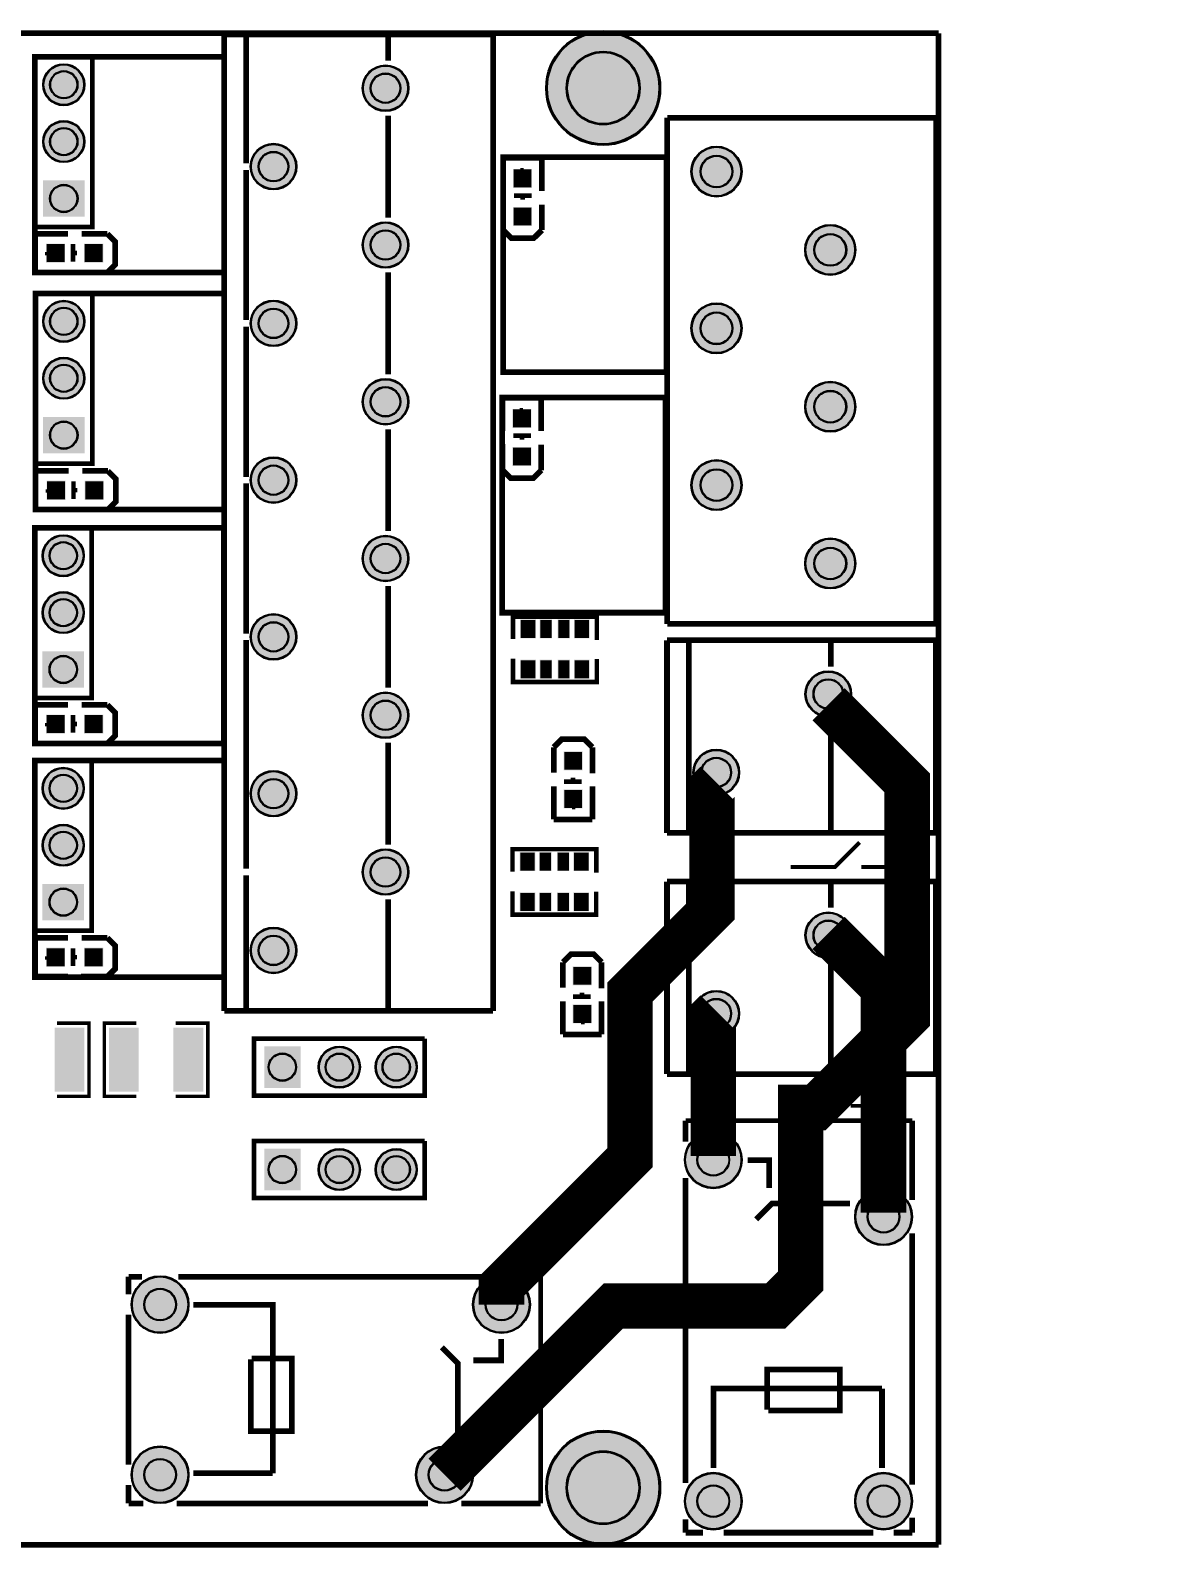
# Model space of a CAD drawing. Header units: millimetres. Extents: x 0.5 to 85.2, y -202.2 to -134.4.
# Drawn here: x 35.1 to 85.2, y -202.2 to -134.4 of the extents above; entities that cross this region are included whole.
import ezdxf

# ---------------------------------------------------------------- set-up
doc = ezdxf.new("R2010")
doc.units = ezdxf.units.MM
for name, color, linetype, true_color in [('BoardOutLine', 7, 'Continuous', 0xff00ff), ('BottomLayer', 7, 'Continuous', 0x0000ff), ('BottomSolderMaskLayer', 7, 'Continuous', 0xaa00ff), ('Document', 7, 'Continuous', 0xffffff), ('Multi-Layer', 7, 'Continuous', 0xc0c0c0), ('TopLayer', 7, 'Continuous', 0xff0000), ('TopPasteMaskLayer', 7, 'Continuous', 0x808080), ('TopSilkLayer', 7, 'Continuous', 0xffcc00), ('TopSolderMaskLayer', 7, 'Continuous', 0x800080)]:
    doc.layers.add(name, color=color, linetype=linetype, true_color=true_color)

msp = doc.modelspace()

# ---------------------------------------------------------------- hatches: boundary and pattern name
at = {"layer": 'BottomSolderMaskLayer'}
for points in [[(58.126, -136.975, 1), (63.227, -136.975, 1)], [(35.671, -136.827, 1), (37.522, -136.827, 1)], [(49.933, -136.983, 1), (51.983, -136.983, 1)], [(35.671, -139.367, 1), (37.522, -139.367, 1)], [(44.933, -140.483, 1), (46.983, -140.483, 1)], [(64.61, -140.704, 1), (66.861, -140.704, 1)], [(35.667, -142.717), (35.667, -141.098), (37.525, -141.098), (37.525, -142.717)], [(49.933, -143.983, 1), (51.983, -143.983, 1)], [(69.69, -144.204, 1), (71.941, -144.204, 1)], [(35.671, -147.394, 1), (37.522, -147.394, 1)], [(44.933, -147.483, 1), (46.983, -147.483, 1)], [(64.61, -147.704, 1), (66.861, -147.704, 1)], [(35.671, -149.934, 1), (37.522, -149.934, 1)], [(49.933, -150.983, 1), (51.983, -150.983, 1)], [(69.69, -151.204, 1), (71.941, -151.204, 1)], [(35.667, -153.283), (35.667, -151.664), (37.525, -151.664), (37.525, -153.283)], [(44.933, -154.483, 1), (46.983, -154.483, 1)], [(64.61, -154.704, 1), (66.861, -154.704, 1)], [(35.645, -157.859, 1), (37.496, -157.859, 1)], [(49.933, -157.983, 1), (51.983, -157.983, 1)], [(69.69, -158.204, 1), (71.941, -158.204, 1)], [(35.645, -160.399, 1), (37.496, -160.399, 1)], [(44.933, -161.483, 1), (46.983, -161.483, 1)], [(35.642, -163.748), (35.642, -162.129), (37.5, -162.129), (37.5, -163.748)], [(69.699, -164.036, 1), (71.75, -164.036, 1)], [(49.933, -164.983, 1), (51.983, -164.983, 1)], [(64.699, -167.536, 1), (66.75, -167.536, 1)], [(35.645, -168.247, 1), (37.496, -168.247, 1)], [(44.933, -168.483, 1), (46.983, -168.483, 1)], [(35.645, -170.787, 1), (37.496, -170.787, 1)], [(49.933, -171.983, 1), (51.983, -171.983, 1)], [(35.642, -174.137), (35.642, -172.518), (37.5, -172.518), (37.5, -174.137)], [(69.699, -174.806, 1), (71.75, -174.806, 1)], [(44.933, -175.483, 1), (46.983, -175.483, 1)], [(64.699, -178.306, 1), (66.75, -178.306, 1)], [(45.542, -179.771), (47.168, -179.771), (47.168, -181.621), (45.542, -181.621)], [(47.97, -180.696, 1), (49.82, -180.696, 1)], [(50.51, -180.696, 1), (52.361, -180.696, 1)], [(64.318, -184.836, 1), (66.868, -184.836, 1)], [(45.542, -184.343), (47.168, -184.343), (47.168, -186.193), (45.542, -186.193)], [(47.97, -185.268, 1), (49.82, -185.268, 1)], [(50.51, -185.268, 1), (52.361, -185.268, 1)], [(71.917, -187.376, 1), (74.468, -187.376, 1)], [(39.619, -191.298, 1), (42.169, -191.298, 1)], [(54.859, -191.298, 1), (57.41, -191.298, 1)], [(58.126, -199.474, 1), (63.227, -199.474, 1)], [(39.619, -198.898, 1), (42.169, -198.898, 1)], [(52.319, -198.898, 1), (54.87, -198.898, 1)], [(64.318, -200.076, 1), (66.868, -200.076, 1)], [(71.917, -200.076, 1), (74.468, -200.076, 1)]]:
    msp.add_hatch(color=256, dxfattribs=at).paths.add_polyline_path(points)
at = {"layer": 'Document'}
for points in [[(57.349, -140.924), (56.689, -140.924), (56.689, -140.771), (57.349, -140.771)], [(56.972, -141.199), (56.972, -140.538), (57.125, -140.538), (57.125, -141.199)], [(57.024, -143.053), (57.024, -142.392), (57.177, -142.392), (57.177, -143.053)], [(36.418, -144.447), (35.758, -144.447), (35.758, -144.295), (36.418, -144.295)], [(36.143, -144.071), (36.143, -144.731), (35.991, -144.731), (35.991, -144.071)], [(38.272, -144.395), (37.612, -144.395), (37.612, -144.243), (38.272, -144.243)], [(57.324, -151.643), (56.663, -151.643), (56.663, -151.49), (57.324, -151.49)], [(56.947, -151.918), (56.947, -151.257), (57.099, -151.257), (57.099, -151.918)], [(56.999, -153.771), (56.999, -153.111), (57.151, -153.111), (57.151, -153.771)], [(36.444, -155.039), (35.783, -155.039), (35.783, -154.887), (36.444, -154.887)], [(36.169, -154.662), (36.169, -155.323), (36.016, -155.323), (36.016, -154.662)], [(38.297, -154.987), (37.637, -154.987), (37.637, -154.835), (38.297, -154.835)], [(36.143, -165.102), (36.143, -165.762), (35.991, -165.762), (35.991, -165.102)], [(38.272, -165.427), (37.612, -165.427), (37.612, -165.274), (38.272, -165.274)], [(36.418, -165.479), (35.758, -165.479), (35.758, -165.326), (36.418, -165.326)], [(59.384, -166.676), (59.384, -167.336), (59.232, -167.336), (59.232, -166.676)], [(59.436, -168.529), (59.436, -169.19), (59.284, -169.19), (59.284, -168.529)], [(59.059, -168.804), (59.72, -168.804), (59.72, -168.957), (59.059, -168.957)], [(36.418, -175.893), (35.758, -175.893), (35.758, -175.74), (36.418, -175.74)], [(36.143, -175.516), (36.143, -176.176), (35.991, -176.176), (35.991, -175.516)], [(38.272, -175.841), (37.612, -175.841), (37.612, -175.688), (38.272, -175.688)], [(59.791, -176.277), (59.791, -176.937), (59.638, -176.937), (59.638, -176.277)], [(59.843, -178.131), (59.843, -178.791), (59.69, -178.791), (59.69, -178.131)], [(59.466, -178.406), (60.126, -178.406), (60.126, -178.558), (59.466, -178.558)]]:
    msp.add_hatch(color=256, dxfattribs=at).paths.add_polyline_path(points)
at = {"layer": 'Multi-Layer'}
for points in [[(35.696, -136.827, 1), (37.496, -136.827, 1)], [(49.958, -136.983, 1), (51.958, -136.983, 1)], [(35.696, -139.367, 1), (37.496, -139.367, 1)], [(44.958, -140.483, 1), (46.958, -140.483, 1)], [(64.635, -140.704, 1), (66.835, -140.704, 1)], [(35.696, -142.695), (35.696, -141.12), (37.496, -141.12), (37.496, -142.695)], [(49.958, -143.983, 1), (51.958, -143.983, 1)], [(69.715, -144.204, 1), (71.915, -144.204, 1)], [(35.696, -147.394, 1), (37.496, -147.394, 1)], [(44.958, -147.483, 1), (46.958, -147.483, 1)], [(64.635, -147.704, 1), (66.835, -147.704, 1)], [(35.696, -149.934, 1), (37.496, -149.934, 1)], [(49.958, -150.983, 1), (51.958, -150.983, 1)], [(69.715, -151.204, 1), (71.915, -151.204, 1)], [(35.696, -153.261), (35.696, -151.686), (37.496, -151.686), (37.496, -153.261)], [(44.958, -154.483, 1), (46.958, -154.483, 1)], [(64.635, -154.704, 1), (66.835, -154.704, 1)], [(35.671, -157.859, 1), (37.471, -157.859, 1)], [(49.958, -157.983, 1), (51.958, -157.983, 1)], [(69.715, -158.204, 1), (71.915, -158.204, 1)], [(35.671, -160.399, 1), (37.471, -160.399, 1)], [(44.958, -161.483, 1), (46.958, -161.483, 1)], [(35.671, -163.726), (35.671, -162.151), (37.471, -162.151), (37.471, -163.726)], [(69.725, -164.036, 1), (71.725, -164.036, 1)], [(49.958, -164.983, 1), (51.958, -164.983, 1)], [(64.725, -167.536, 1), (66.725, -167.536, 1)], [(35.671, -168.247, 1), (37.471, -168.247, 1)], [(44.958, -168.483, 1), (46.958, -168.483, 1)], [(35.671, -170.787, 1), (37.471, -170.787, 1)], [(49.958, -171.983, 1), (51.958, -171.983, 1)], [(35.671, -174.115), (35.671, -172.54), (37.471, -172.54), (37.471, -174.115)], [(69.725, -174.806, 1), (71.725, -174.806, 1)], [(44.958, -175.483, 1), (46.958, -175.483, 1)], [(64.725, -178.306, 1), (66.725, -178.306, 1)], [(45.568, -179.796), (47.142, -179.796), (47.142, -181.596), (45.568, -181.596)], [(47.995, -180.696, 1), (49.795, -180.696, 1)], [(50.535, -180.696, 1), (52.335, -180.696, 1)], [(64.343, -184.836, 1), (66.843, -184.836, 1)], [(45.568, -184.368), (47.142, -184.368), (47.142, -186.168), (45.568, -186.168)], [(47.995, -185.268, 1), (49.795, -185.268, 1)], [(50.535, -185.268, 1), (52.335, -185.268, 1)], [(71.943, -187.376, 1), (74.443, -187.376, 1)], [(39.644, -191.298, 1), (42.144, -191.298, 1)], [(54.884, -191.298, 1), (57.384, -191.298, 1)], [(39.644, -198.898, 1), (42.144, -198.898, 1)], [(52.344, -198.898, 1), (54.844, -198.898, 1)], [(64.343, -200.076, 1), (66.843, -200.076, 1)], [(71.943, -200.076, 1), (74.443, -200.076, 1)]]:
    msp.add_hatch(color=256, dxfattribs=at).paths.add_polyline_path(points)
at = {"layer": 'TopLayer'}
for points in [[(57.474, -141.408), (56.674, -141.408), (56.674, -140.608), (57.474, -140.608)], [(57.474, -143.11), (56.674, -143.11), (56.674, -142.31), (57.474, -142.31)], [(36.628, -143.946), (36.628, -144.746), (35.828, -144.746), (35.828, -143.946)], [(38.33, -143.946), (38.33, -144.746), (37.53, -144.746), (37.53, -143.946)], [(57.449, -152.127), (56.649, -152.127), (56.649, -151.327), (57.449, -151.327)], [(57.449, -153.829), (56.649, -153.829), (56.649, -153.029), (57.449, -153.029)], [(36.653, -154.538), (36.653, -155.338), (35.853, -155.338), (35.853, -154.538)], [(38.355, -154.538), (38.355, -155.338), (37.555, -155.338), (37.555, -154.538)], [(57.647, -161.527), (56.997, -161.527), (56.997, -160.727), (57.647, -160.727)], [(58.372, -161.527), (57.872, -161.527), (57.872, -160.727), (58.372, -160.727)], [(59.172, -161.527), (58.672, -161.527), (58.672, -160.727), (59.172, -160.727)], [(60.047, -161.527), (59.397, -161.527), (59.397, -160.727), (60.047, -160.727)], [(57.647, -163.327), (56.997, -163.327), (56.997, -162.527), (57.647, -162.527)], [(58.372, -163.327), (57.872, -163.327), (57.872, -162.527), (58.372, -162.527)], [(59.172, -163.327), (58.672, -163.327), (58.672, -162.527), (59.172, -162.527)], [(60.047, -163.327), (59.397, -163.327), (59.397, -162.527), (60.047, -162.527)], [(36.628, -164.977), (36.628, -165.777), (35.828, -165.777), (35.828, -164.977)], [(38.33, -164.977), (38.33, -165.777), (37.53, -165.777), (37.53, -164.977)], [(58.935, -166.618), (59.735, -166.618), (59.735, -167.418), (58.935, -167.418)], [(58.935, -168.32), (59.735, -168.32), (59.735, -169.12), (58.935, -169.12)], [(57.621, -171.916), (56.971, -171.916), (56.971, -171.116), (57.621, -171.116)], [(58.346, -171.916), (57.846, -171.916), (57.846, -171.116), (58.346, -171.116)], [(59.146, -171.916), (58.646, -171.916), (58.646, -171.116), (59.146, -171.116)], [(60.021, -171.916), (59.371, -171.916), (59.371, -171.116), (60.021, -171.116)], [(57.621, -173.716), (56.971, -173.716), (56.971, -172.916), (57.621, -172.916)], [(58.346, -173.716), (57.846, -173.716), (57.846, -172.916), (58.346, -172.916)], [(59.146, -173.716), (58.646, -173.716), (58.646, -172.916), (59.146, -172.916)], [(60.021, -173.716), (59.371, -173.716), (59.371, -172.916), (60.021, -172.916)], [(36.628, -175.391), (36.628, -176.191), (35.828, -176.191), (35.828, -175.391)], [(38.33, -175.391), (38.33, -176.191), (37.53, -176.191), (37.53, -175.391)], [(59.341, -176.219), (60.141, -176.219), (60.141, -177.019), (59.341, -177.019)], [(59.341, -177.921), (60.141, -177.921), (60.141, -178.721), (59.341, -178.721)], [(36.21, -178.962), (36.21, -181.77), (37.492, -181.77), (37.492, -178.962)], [(39.916, -178.962), (39.916, -181.77), (38.634, -181.77), (38.634, -178.962)], [(41.516, -178.962), (41.516, -181.77), (42.799, -181.77), (42.799, -178.962)]]:
    msp.add_hatch(color=256, dxfattribs=at).paths.add_polyline_path(points)
at = {"layer": 'TopPasteMaskLayer'}
for points in [[(57.474, -141.408), (56.674, -141.408), (56.674, -140.608), (57.474, -140.608)], [(57.474, -143.11), (56.674, -143.11), (56.674, -142.31), (57.474, -142.31)], [(36.628, -143.946), (36.628, -144.746), (35.828, -144.746), (35.828, -143.946)], [(38.33, -143.946), (38.33, -144.746), (37.53, -144.746), (37.53, -143.946)], [(57.449, -152.127), (56.649, -152.127), (56.649, -151.327), (57.449, -151.327)], [(57.449, -153.829), (56.649, -153.829), (56.649, -153.029), (57.449, -153.029)], [(36.653, -154.538), (36.653, -155.338), (35.853, -155.338), (35.853, -154.538)], [(38.355, -154.538), (38.355, -155.338), (37.555, -155.338), (37.555, -154.538)], [(57.647, -161.527), (56.997, -161.527), (56.997, -160.727), (57.647, -160.727)], [(58.372, -161.527), (57.872, -161.527), (57.872, -160.727), (58.372, -160.727)], [(59.172, -161.527), (58.672, -161.527), (58.672, -160.727), (59.172, -160.727)], [(60.047, -161.527), (59.397, -161.527), (59.397, -160.727), (60.047, -160.727)], [(57.647, -163.327), (56.997, -163.327), (56.997, -162.527), (57.647, -162.527)], [(58.372, -163.327), (57.872, -163.327), (57.872, -162.527), (58.372, -162.527)], [(59.172, -163.327), (58.672, -163.327), (58.672, -162.527), (59.172, -162.527)], [(60.047, -163.327), (59.397, -163.327), (59.397, -162.527), (60.047, -162.527)], [(36.628, -164.977), (36.628, -165.777), (35.828, -165.777), (35.828, -164.977)], [(38.33, -164.977), (38.33, -165.777), (37.53, -165.777), (37.53, -164.977)], [(58.935, -166.618), (59.735, -166.618), (59.735, -167.418), (58.935, -167.418)], [(58.935, -168.32), (59.735, -168.32), (59.735, -169.12), (58.935, -169.12)], [(57.621, -171.916), (56.971, -171.916), (56.971, -171.116), (57.621, -171.116)], [(58.346, -171.916), (57.846, -171.916), (57.846, -171.116), (58.346, -171.116)], [(59.146, -171.916), (58.646, -171.916), (58.646, -171.116), (59.146, -171.116)], [(60.021, -171.916), (59.371, -171.916), (59.371, -171.116), (60.021, -171.116)], [(57.621, -173.716), (56.971, -173.716), (56.971, -172.916), (57.621, -172.916)], [(58.346, -173.716), (57.846, -173.716), (57.846, -172.916), (58.346, -172.916)], [(59.146, -173.716), (58.646, -173.716), (58.646, -172.916), (59.146, -172.916)], [(60.021, -173.716), (59.371, -173.716), (59.371, -172.916), (60.021, -172.916)], [(36.628, -175.391), (36.628, -176.191), (35.828, -176.191), (35.828, -175.391)], [(38.33, -175.391), (38.33, -176.191), (37.53, -176.191), (37.53, -175.391)], [(59.341, -176.219), (60.141, -176.219), (60.141, -177.019), (59.341, -177.019)], [(59.341, -177.921), (60.141, -177.921), (60.141, -178.721), (59.341, -178.721)], [(36.21, -179.062), (36.21, -179.788), (36.31, -179.888), (36.546, -179.888), (36.646, -179.988), (36.646, -180.743), (36.546, -180.843), (36.31, -180.843), (36.21, -180.943), (36.21, -181.67), (36.31, -181.77), (37.392, -181.77), (37.492, -181.67), (37.492, -179.062), (37.392, -178.962), (36.31, -178.962)], [(39.916, -179.062), (39.916, -179.788), (39.816, -179.888), (39.58, -179.888), (39.48, -179.988), (39.48, -180.743), (39.58, -180.843), (39.816, -180.843), (39.916, -180.943), (39.916, -181.67), (39.816, -181.77), (38.734, -181.77), (38.634, -181.67), (38.634, -179.062), (38.734, -178.962), (39.816, -178.962)], [(41.516, -179.062), (41.516, -179.788), (41.616, -179.888), (41.852, -179.888), (41.952, -179.988), (41.952, -180.743), (41.852, -180.843), (41.616, -180.843), (41.516, -180.943), (41.516, -181.67), (41.616, -181.77), (42.699, -181.77), (42.799, -181.67), (42.799, -179.062), (42.699, -178.962), (41.616, -178.962)]]:
    msp.add_hatch(color=256, dxfattribs=at).paths.add_polyline_path(points)
at = {"layer": 'TopSolderMaskLayer'}
for points in [[(58.126, -136.975, 1), (63.227, -136.975, 1)], [(35.671, -136.827, 1), (37.522, -136.827, 1)], [(49.933, -136.983, 1), (51.983, -136.983, 1)], [(35.671, -139.367, 1), (37.522, -139.367, 1)], [(44.933, -140.483, 1), (46.983, -140.483, 1)], [(64.61, -140.704, 1), (66.861, -140.704, 1)], [(57.499, -141.434), (56.649, -141.434), (56.649, -140.583), (57.499, -140.583)], [(35.667, -142.717), (35.667, -141.098), (37.525, -141.098), (37.525, -142.717)], [(49.933, -143.983, 1), (51.983, -143.983, 1)], [(57.499, -143.136), (56.649, -143.136), (56.649, -142.285), (57.499, -142.285)], [(69.69, -144.204, 1), (71.941, -144.204, 1)], [(36.653, -143.92), (36.653, -144.771), (35.802, -144.771), (35.802, -143.92)], [(38.355, -143.92), (38.355, -144.771), (37.504, -144.771), (37.504, -143.92)], [(35.671, -147.394, 1), (37.522, -147.394, 1)], [(44.933, -147.483, 1), (46.983, -147.483, 1)], [(64.61, -147.704, 1), (66.861, -147.704, 1)], [(35.671, -149.934, 1), (37.522, -149.934, 1)], [(49.933, -150.983, 1), (51.983, -150.983, 1)], [(69.69, -151.204, 1), (71.941, -151.204, 1)], [(35.667, -153.283), (35.667, -151.664), (37.525, -151.664), (37.525, -153.283)], [(57.474, -152.153), (56.623, -152.153), (56.623, -151.302), (57.474, -151.302)], [(57.474, -153.854), (56.623, -153.854), (56.623, -153.004), (57.474, -153.004)], [(44.933, -154.483, 1), (46.983, -154.483, 1)], [(64.61, -154.704, 1), (66.861, -154.704, 1)], [(36.679, -154.512), (36.679, -155.363), (35.828, -155.363), (35.828, -154.512)], [(38.38, -154.512), (38.38, -155.363), (37.53, -155.363), (37.53, -154.512)], [(35.645, -157.859, 1), (37.496, -157.859, 1)], [(49.933, -157.983, 1), (51.983, -157.983, 1)], [(69.69, -158.204, 1), (71.941, -158.204, 1)], [(35.645, -160.399, 1), (37.496, -160.399, 1)], [(44.933, -161.483, 1), (46.983, -161.483, 1)], [(57.672, -161.552), (56.971, -161.552), (56.971, -160.702), (57.672, -160.702)], [(58.397, -161.552), (57.846, -161.552), (57.846, -160.702), (58.397, -160.702)], [(59.197, -161.552), (58.646, -161.552), (58.646, -160.702), (59.197, -160.702)], [(60.072, -161.552), (59.371, -161.552), (59.371, -160.702), (60.072, -160.702)], [(35.642, -163.748), (35.642, -162.129), (37.5, -162.129), (37.5, -163.748)], [(57.672, -163.352), (56.971, -163.352), (56.971, -162.502), (57.672, -162.502)], [(58.397, -163.352), (57.846, -163.352), (57.846, -162.502), (58.397, -162.502)], [(59.197, -163.352), (58.646, -163.352), (58.646, -162.502), (59.197, -162.502)], [(60.072, -163.352), (59.371, -163.352), (59.371, -162.502), (60.072, -162.502)], [(69.699, -164.036, 1), (71.75, -164.036, 1)], [(49.933, -164.983, 1), (51.983, -164.983, 1)], [(36.653, -164.952), (36.653, -165.802), (35.802, -165.802), (35.802, -164.952)], [(38.355, -164.952), (38.355, -165.802), (37.504, -165.802), (37.504, -164.952)], [(58.909, -166.593), (59.76, -166.593), (59.76, -167.443), (58.909, -167.443)], [(64.699, -167.536, 1), (66.75, -167.536, 1)], [(35.645, -168.247, 1), (37.496, -168.247, 1)], [(44.933, -168.483, 1), (46.983, -168.483, 1)], [(58.909, -168.294), (59.76, -168.294), (59.76, -169.145), (58.909, -169.145)], [(35.645, -170.787, 1), (37.496, -170.787, 1)], [(49.933, -171.983, 1), (51.983, -171.983, 1)], [(57.647, -171.941), (56.946, -171.941), (56.946, -171.09), (57.647, -171.09)], [(58.372, -171.941), (57.821, -171.941), (57.821, -171.09), (58.372, -171.09)], [(59.172, -171.941), (58.621, -171.941), (58.621, -171.09), (59.172, -171.09)], [(60.047, -171.941), (59.346, -171.941), (59.346, -171.09), (60.047, -171.09)], [(35.642, -174.137), (35.642, -172.518), (37.5, -172.518), (37.5, -174.137)], [(57.647, -173.741), (56.946, -173.741), (56.946, -172.89), (57.647, -172.89)], [(58.372, -173.741), (57.821, -173.741), (57.821, -172.89), (58.372, -172.89)], [(59.172, -173.741), (58.621, -173.741), (58.621, -172.89), (59.172, -172.89)], [(60.047, -173.741), (59.346, -173.741), (59.346, -172.89), (60.047, -172.89)], [(69.699, -174.806, 1), (71.75, -174.806, 1)], [(44.933, -175.483, 1), (46.983, -175.483, 1)], [(36.653, -175.366), (36.653, -176.216), (35.802, -176.216), (35.802, -175.366)], [(38.355, -175.366), (38.355, -176.216), (37.504, -176.216), (37.504, -175.366)], [(59.316, -176.194), (60.166, -176.194), (60.166, -177.045), (59.316, -177.045)], [(64.699, -178.306, 1), (66.75, -178.306, 1)], [(59.316, -177.896), (60.166, -177.896), (60.166, -178.746), (59.316, -178.746)], [(36.184, -178.936), (36.184, -181.795), (37.518, -181.795), (37.518, -178.936)], [(39.942, -178.936), (39.942, -181.795), (38.608, -181.795), (38.608, -178.936)], [(41.491, -178.936), (41.491, -181.795), (42.824, -181.795), (42.824, -178.936)], [(45.542, -179.771), (47.168, -179.771), (47.168, -181.621), (45.542, -181.621)], [(47.97, -180.696, 1), (49.82, -180.696, 1)], [(50.51, -180.696, 1), (52.361, -180.696, 1)], [(64.318, -184.836, 1), (66.868, -184.836, 1)], [(45.542, -184.343), (47.168, -184.343), (47.168, -186.193), (45.542, -186.193)], [(47.97, -185.268, 1), (49.82, -185.268, 1)], [(50.51, -185.268, 1), (52.361, -185.268, 1)], [(71.917, -187.376, 1), (74.468, -187.376, 1)], [(39.619, -191.298, 1), (42.169, -191.298, 1)], [(54.859, -191.298, 1), (57.41, -191.298, 1)], [(58.126, -199.474, 1), (63.227, -199.474, 1)], [(39.619, -198.898, 1), (42.169, -198.898, 1)], [(52.319, -198.898, 1), (54.87, -198.898, 1)], [(64.318, -200.076, 1), (66.868, -200.076, 1)], [(71.917, -200.076, 1), (74.468, -200.076, 1)]]:
    msp.add_hatch(color=256, dxfattribs=at).paths.add_polyline_path(points)

# ---------------------------------------------------------------- linework, layer by layer
at = {"layer": 'BoardOutLine', "const_width": 0.254}
for points in [[(75.651, -134.525), (0.651, -134.525)], [(75.651, -202.025), (75.651, -134.525)], [(0.651, -202.025), (75.651, -202.025)]]:
    msp.add_lwpolyline(points, dxfattribs=at)
at = {"layer": 'BottomLayer', "const_width": 2.032}
for points in [[(53.594, -198.898), (61.128, -191.364), (68.377, -191.364), (69.495, -190.246), (69.495, -182.499), (70.18, -182.499), (74.244, -178.435), (74.244, -168.002), (70.735, -164.493)], [(56.134, -191.298), (56.134, -190.475), (61.875, -184.735), (61.875, -177.343), (65.532, -173.686), (65.532, -168.197), (65.735, -167.993)]]:
    msp.add_lwpolyline(points, dxfattribs=at)
at = {"layer": 'BottomSolderMaskLayer'}
for centre, radius in [((60.676, -136.975), 2.551), ((60.675, -136.975), 1.633), ((36.596, -136.827), 0.925), ((50.958, -136.983), 1.025), ((36.596, -136.827), 0.617), ((50.958, -136.983), 0.667), ((36.596, -139.367), 0.925), ((36.596, -139.367), 0.617), ((45.958, -140.483), 1.025), ((45.958, -140.483), 0.667), ((65.735, -140.704), 1.125), ((65.735, -140.704), 0.716), ((36.596, -141.907), 0.619), ((50.958, -143.983), 1.025), ((50.958, -143.983), 0.667), ((70.815, -144.204), 1.125), ((70.815, -144.204), 0.716), ((36.596, -147.394), 0.925), ((36.596, -147.394), 0.617), ((45.958, -147.483), 1.025), ((45.958, -147.483), 0.667), ((65.735, -147.704), 1.125), ((65.735, -147.704), 0.716), ((36.596, -149.934), 0.925), ((36.596, -149.934), 0.617), ((50.958, -150.983), 1.025), ((50.958, -150.983), 0.667), ((70.815, -151.204), 1.125), ((70.815, -151.204), 0.716), ((36.596, -152.474), 0.619), ((45.958, -154.483), 1.025), ((65.735, -154.704), 1.125), ((45.958, -154.483), 0.667), ((65.735, -154.704), 0.716), ((36.571, -157.859), 0.925), ((50.958, -157.983), 1.025), ((70.815, -158.204), 1.125), ((36.571, -157.859), 0.617), ((50.958, -157.983), 0.667), ((70.815, -158.204), 0.716), ((36.571, -160.399), 0.925), ((36.571, -160.399), 0.617), ((45.958, -161.483), 1.025), ((45.958, -161.483), 0.667), ((36.571, -162.939), 0.619), ((70.725, -164.036), 1.025), ((50.958, -164.983), 1.025), ((70.725, -164.036), 0.667), ((50.958, -164.983), 0.667), ((65.725, -167.536), 1.025), ((36.571, -168.247), 0.925), ((65.725, -167.536), 0.667), ((36.571, -168.247), 0.617), ((45.958, -168.483), 1.025), ((45.958, -168.483), 0.667), ((36.571, -170.787), 0.925), ((36.571, -170.787), 0.617), ((50.958, -171.983), 1.025), ((50.958, -171.983), 0.667), ((36.571, -173.327), 0.619), ((70.725, -174.806), 1.025), ((45.958, -175.483), 1.025), ((70.725, -174.806), 0.667), ((45.958, -175.483), 0.667), ((65.725, -178.306), 1.025), ((65.725, -178.306), 0.667), ((46.355, -180.696), 0.619), ((48.895, -180.696), 0.925), ((48.895, -180.696), 0.617), ((51.435, -180.696), 0.925), ((51.435, -180.696), 0.617), ((65.593, -184.836), 1.275), ((65.593, -184.836), 0.714), ((46.355, -185.268), 0.619), ((48.895, -185.268), 0.925), ((48.895, -185.268), 0.617), ((51.435, -185.268), 0.925), ((51.435, -185.268), 0.617), ((73.193, -187.376), 1.275), ((73.193, -187.376), 0.714), ((40.894, -191.298), 1.275), ((56.134, -191.298), 1.275), ((40.894, -191.298), 0.714), ((56.134, -191.298), 0.714), ((60.676, -199.474), 2.551), ((40.894, -198.898), 1.275), ((53.594, -198.898), 1.275), ((40.894, -198.898), 0.714), ((53.594, -198.898), 0.714), ((60.675, -199.475), 1.633), ((65.593, -200.076), 1.275), ((73.193, -200.076), 1.275), ((65.593, -200.076), 0.714), ((73.193, -200.076), 0.714)]:
    msp.add_circle(centre, radius, dxfattribs=at)
at = {"layer": 'Multi-Layer'}
for centre, radius in [((60.676, -136.975), 2.5), ((60.675, -136.975), 1.6), ((36.596, -136.827), 0.9), ((50.958, -136.983), 1), ((36.596, -136.827), 0.6), ((50.958, -136.983), 0.65), ((36.596, -139.367), 0.9), ((36.596, -139.367), 0.6), ((45.958, -140.483), 1), ((45.958, -140.483), 0.65), ((65.735, -140.704), 1.1), ((65.735, -140.704), 0.7), ((36.596, -141.907), 0.6), ((50.958, -143.983), 1), ((50.958, -143.983), 0.65), ((70.815, -144.204), 1.1), ((70.815, -144.204), 0.7), ((36.596, -147.394), 0.9), ((36.596, -147.394), 0.6), ((45.958, -147.483), 1), ((45.958, -147.483), 0.65), ((65.735, -147.704), 1.1), ((65.735, -147.704), 0.7), ((36.596, -149.934), 0.9), ((36.596, -149.934), 0.6), ((50.958, -150.983), 1), ((50.958, -150.983), 0.65), ((70.815, -151.204), 1.1), ((70.815, -151.204), 0.7), ((36.596, -152.474), 0.6), ((45.958, -154.483), 1), ((65.735, -154.704), 1.1), ((45.958, -154.483), 0.65), ((65.735, -154.704), 0.7), ((36.571, -157.859), 0.9), ((50.958, -157.983), 1), ((70.815, -158.204), 1.1), ((36.571, -157.859), 0.6), ((50.958, -157.983), 0.65), ((70.815, -158.204), 0.7), ((36.571, -160.399), 0.9), ((36.571, -160.399), 0.6), ((45.958, -161.483), 1), ((45.958, -161.483), 0.65), ((36.571, -162.939), 0.6), ((70.725, -164.036), 1), ((70.725, -164.036), 0.65), ((50.958, -164.983), 1), ((50.958, -164.983), 0.65), ((65.725, -167.536), 1), ((36.571, -168.247), 0.9), ((65.725, -167.536), 0.65), ((36.571, -168.247), 0.6), ((45.958, -168.483), 1), ((45.958, -168.483), 0.65), ((36.571, -170.787), 0.9), ((36.571, -170.787), 0.6), ((50.958, -171.983), 1), ((50.958, -171.983), 0.65), ((36.571, -173.327), 0.6), ((70.725, -174.806), 1), ((45.958, -175.483), 1), ((70.725, -174.806), 0.65), ((45.958, -175.483), 0.65), ((65.725, -178.306), 1), ((65.725, -178.306), 0.65), ((46.355, -180.696), 0.6), ((48.895, -180.696), 0.9), ((48.895, -180.696), 0.6), ((51.435, -180.696), 0.9), ((51.435, -180.696), 0.6), ((65.593, -184.836), 1.25), ((65.593, -184.836), 0.7), ((46.355, -185.268), 0.6), ((48.895, -185.268), 0.9), ((48.895, -185.268), 0.6), ((51.435, -185.268), 0.9), ((51.435, -185.268), 0.6), ((73.193, -187.376), 1.25), ((73.193, -187.376), 0.7), ((40.894, -191.298), 1.25), ((56.134, -191.298), 1.25), ((40.894, -191.298), 0.7), ((56.134, -191.298), 0.7), ((60.676, -199.474), 2.5), ((40.894, -198.898), 1.25), ((53.594, -198.898), 1.25), ((40.894, -198.898), 0.7), ((53.594, -198.898), 0.7), ((60.675, -199.475), 1.6), ((65.593, -200.076), 1.25), ((73.193, -200.076), 1.25), ((65.593, -200.076), 0.7), ((73.193, -200.076), 0.7)]:
    msp.add_circle(centre, radius, dxfattribs=at)
at = {"layer": 'TopLayer', "const_width": 2.032}
for points in [[(73.193, -187.198), (73.193, -177.161), (70.735, -174.704)], [(65.593, -184.658), (65.593, -178.347), (65.735, -178.204)]]:
    msp.add_lwpolyline(points, dxfattribs=at)
at = {"layer": 'TopSilkLayer'}
for points, const_width in [([(43.758, -178.183), (43.758, -134.583)], 0.254), ([(43.758, -134.583), (55.758, -134.583)], 0.254), ([(44.738, -140.338), (44.738, -134.583)], 0.254), ([(51.071, -135.757), (51.071, -134.583)], 0.254), ([(55.758, -178.183), (55.758, -134.583)], 0.254), ([(35.326, -141.272), (35.326, -143.177), (37.866, -143.177), (37.866, -135.557), (35.326, -135.557)], 0.203), ([(35.326, -135.557), (35.326, -141.272)], 0.203), ([(51.071, -142.757), (51.071, -138.209)], 0.254), ([(63.535, -160.904), (63.535, -138.304)], 0.254), ([(63.535, -138.304), (75.535, -138.304)], 0.254), ([(75.535, -160.904), (75.535, -138.304)], 0.254), ([(57.938, -140.094), (56.21, -140.094)], 0.254), ([(56.21, -140.094), (56.21, -141.567)], 0.254), ([(57.938, -140.094), (57.938, -141.567)], 0.254), ([(44.738, -147.338), (44.738, -140.628)], 0.254), ([(56.21, -142.151), (56.21, -143.32)], 0.254), ([(57.48, -141.783), (56.693, -141.783)], 0.203), ([(57.082, -141.783), (57.082, -141.958)], 0.203), ([(57.938, -142.177), (57.938, -143.32)], 0.254), ([(35.313, -143.482), (35.313, -145.209)], 0.254), ([(35.313, -143.482), (36.787, -143.482)], 0.254), ([(37.396, -143.482), (38.539, -143.482)], 0.254), ([(38.539, -143.482), (38.895, -143.838), (38.895, -144.854), (38.539, -145.209)], 0.254), ([(57.938, -143.32), (57.582, -143.675), (56.566, -143.675), (56.21, -143.32)], 0.254), ([(37.003, -143.939), (37.003, -144.727)], 0.203), ([(37.003, -144.338), (37.178, -144.338)], 0.203), ([(35.313, -145.209), (36.787, -145.209)], 0.254), ([(37.371, -145.209), (38.539, -145.209)], 0.254), ([(51.071, -148.583), (51.071, -145.209)], 0.254), ([(35.326, -151.839), (35.326, -153.744), (37.866, -153.744), (37.866, -146.124), (35.326, -146.124)], 0.203), ([(35.326, -146.124), (35.326, -151.839)], 0.203), ([(44.738, -148.583), (44.738, -147.628)], 0.254), ([(44.738, -154.338), (44.738, -148.583)], 0.254), ([(51.071, -149.757), (51.071, -148.583)], 0.254), ([(57.912, -150.813), (56.185, -150.813)], 0.254), ([(56.185, -150.813), (56.185, -152.286)], 0.254), ([(57.912, -150.813), (57.912, -152.286)], 0.254), ([(51.071, -156.757), (51.071, -152.209)], 0.254), ([(57.455, -152.502), (56.668, -152.502)], 0.203), ([(57.056, -152.502), (57.056, -152.677)], 0.203), ([(56.185, -152.87), (56.185, -154.039)], 0.254), ([(57.912, -152.896), (57.912, -154.039)], 0.254), ([(35.339, -154.074), (35.339, -155.801)], 0.254), ([(35.339, -154.074), (36.812, -154.074)], 0.254), ([(37.028, -154.531), (37.028, -155.319)], 0.203), ([(37.422, -154.074), (38.565, -154.074)], 0.254), ([(38.565, -154.074), (38.92, -154.43), (38.92, -155.446), (38.565, -155.801)], 0.254), ([(57.912, -154.039), (57.557, -154.394), (56.541, -154.394), (56.185, -154.039)], 0.254), ([(37.028, -154.93), (37.203, -154.93)], 0.203), ([(44.738, -161.338), (44.738, -154.628)], 0.254), ([(35.339, -155.801), (36.812, -155.801)], 0.254), ([(37.396, -155.801), (38.565, -155.801)], 0.254), ([(35.301, -162.304), (35.301, -164.209), (37.841, -164.209), (37.841, -156.589), (35.301, -156.589)], 0.203), ([(35.301, -156.589), (35.301, -162.304)], 0.203), ([(51.071, -163.757), (51.071, -159.209)], 0.254), ([(56.652, -161.577), (56.652, -160.577), (60.392, -160.577), (60.392, -161.617)], 0.2), ([(63.535, -160.904), (75.535, -160.904)], 0.254), ([(44.738, -165.128), (44.738, -161.628)], 0.254), ([(63.525, -170.236), (63.525, -161.636)], 0.254), ([(63.525, -161.636), (75.525, -161.636)], 0.254), ([(64.504, -170.236), (64.504, -161.636)], 0.254), ([(70.837, -162.81), (70.837, -161.636)], 0.254), ([(75.525, -170.236), (75.525, -161.636)], 0.254), ([(60.392, -162.477), (60.392, -163.497), (56.652, -163.497), (56.652, -162.457)], 0.2), ([(35.313, -164.513), (35.313, -166.241)], 0.254), ([(35.313, -164.513), (36.787, -164.513)], 0.254), ([(37.396, -164.513), (38.539, -164.513)], 0.254), ([(38.539, -164.513), (38.895, -164.869), (38.895, -165.885), (38.539, -166.241)], 0.254), ([(37.003, -164.971), (37.003, -165.758)], 0.203), ([(37.003, -165.369), (37.178, -165.369)], 0.203), ([(44.738, -171.838), (44.738, -165.128)], 0.254), ([(70.837, -170.236), (70.837, -165.262)], 0.254), ([(58.471, -166.408), (58.827, -166.053), (59.843, -166.053), (60.198, -166.408)], 0.254), ([(35.313, -166.241), (36.787, -166.241)], 0.254), ([(37.371, -166.241), (38.539, -166.241)], 0.254), ([(51.071, -170.757), (51.071, -166.209)], 0.254), ([(58.471, -167.551), (58.471, -166.408)], 0.254), ([(60.198, -167.577), (60.198, -166.408)], 0.254), ([(35.301, -172.692), (35.301, -174.597), (37.841, -174.597), (37.841, -166.977), (35.301, -166.977)], 0.203), ([(35.301, -166.977), (35.301, -172.692)], 0.203), ([(58.928, -167.945), (59.716, -167.945)], 0.203), ([(59.327, -167.945), (59.327, -167.77)], 0.203), ([(58.471, -169.634), (58.471, -168.161)], 0.254), ([(60.198, -169.634), (60.198, -168.161)], 0.254), ([(58.471, -169.634), (60.198, -169.634)], 0.254), ([(63.525, -170.236), (75.525, -170.236)], 0.254), ([(69.051, -171.755), (71.032, -171.755), (72.124, -170.663)], 0.178), ([(56.627, -171.966), (56.627, -170.966), (60.367, -170.966), (60.367, -172.006)], 0.2), ([(44.738, -178.183), (44.738, -172.128)], 0.254), ([(72.2, -171.755), (74.41, -171.755)], 0.178), ([(60.366, -172.866), (60.366, -173.885), (56.626, -173.886), (56.626, -172.845)], 0.2), ([(63.525, -181.006), (63.525, -172.406)], 0.254), ([(63.525, -172.406), (75.525, -172.406)], 0.254), ([(64.504, -181.006), (64.504, -172.406)], 0.254), ([(70.837, -173.58), (70.837, -172.406)], 0.254), ([(75.525, -181.006), (75.525, -172.406)], 0.254), ([(51.071, -178.183), (51.071, -173.209)], 0.254), ([(35.313, -174.927), (35.313, -176.655)], 0.254), ([(35.313, -174.927), (36.787, -174.927)], 0.254), ([(37.396, -174.927), (38.539, -174.927)], 0.254), ([(38.539, -174.927), (38.895, -175.283), (38.895, -176.299), (38.539, -176.655)], 0.254), ([(37.003, -175.385), (37.003, -176.172)], 0.203), ([(37.003, -175.783), (37.178, -175.783)], 0.203), ([(58.877, -176.01), (59.233, -175.654), (60.249, -175.654), (60.605, -176.01)], 0.254), ([(58.877, -177.153), (58.877, -176.01)], 0.254), ([(60.605, -177.178), (60.605, -176.01)], 0.254), ([(70.837, -181.006), (70.837, -176.032)], 0.254), ([(35.313, -176.655), (36.787, -176.655)], 0.254), ([(37.371, -176.655), (38.539, -176.655)], 0.254), ([(59.335, -177.546), (60.122, -177.546)], 0.203), ([(59.733, -177.546), (59.733, -177.371)], 0.203), ([(43.758, -178.183), (55.758, -178.183)], 0.254), ([(58.877, -179.235), (58.877, -177.762)], 0.254), ([(60.605, -179.235), (60.605, -177.762)], 0.254), ([(36.286, -178.733), (37.721, -178.733), (37.721, -181.998), (36.286, -181.998)], 0.152), ([(39.84, -178.733), (38.405, -178.733), (38.405, -181.998), (39.84, -181.998)], 0.152), ([(41.592, -178.733), (43.027, -178.733), (43.027, -181.998), (41.592, -181.998)], 0.152), ([(46.99, -179.426), (45.085, -179.426), (45.085, -181.966), (52.705, -181.966), (52.705, -179.426)], 0.203), ([(52.705, -179.426), (46.99, -179.426)], 0.203), ([(58.877, -179.235), (60.605, -179.235)], 0.254), ([(63.525, -181.006), (75.525, -181.006)], 0.254), ([(68.58, -182.423), (70.561, -182.423), (71.654, -181.331)], 0.178), ([(71.73, -182.423), (73.94, -182.423)], 0.178), ([(64.354, -184.028), (64.354, -183.086)], 0.254), ([(64.354, -183.086), (64.473, -183.086), (64.483, -183.086)], 0.203), ([(64.473, -183.083), (74.473, -183.083)], 0.203), ([(74.473, -183.083), (74.473, -186.634)], 0.254), ([(46.99, -183.998), (45.085, -183.998), (45.085, -186.538), (52.705, -186.538), (52.705, -183.998)], 0.203), ([(52.705, -183.998), (46.99, -183.998)], 0.203), ([(67.123, -184.846), (68.083, -184.846), (68.083, -186.096)], 0.254), ([(64.354, -199.268), (64.354, -185.645)], 0.254), ([(71.693, -186.786), (68.213, -186.786), (67.503, -187.496)], 0.254), ([(74.473, -188.119), (74.473, -199.334)], 0.254), ([(39.487, -190.058), (40.085, -190.058)], 0.254), ([(39.487, -190.058), (39.487, -190.841)], 0.254), ([(41.703, -190.058), (55.325, -190.058)], 0.254), ([(56.943, -190.058), (57.884, -190.058)], 0.254), ([(57.884, -190.058), (57.884, -190.178), (57.884, -190.188)], 0.203), ([(57.887, -190.178), (57.887, -200.178)], 0.203), ([(39.487, -191.755), (39.487, -198.44)], 0.254), ([(45.924, -191.308), (42.375, -191.308)], 0.254), ([(45.837, -191.308), (45.924, -191.308), (45.924, -198.828)], 0.254), ([(54.184, -197.398), (54.184, -193.918), (53.474, -193.208)], 0.254), ([(56.124, -192.828), (56.124, -193.788), (54.874, -193.788)], 0.254), ([(44.984, -193.708), (46.774, -193.708), (46.774, -196.948), (44.944, -196.948), (44.944, -193.748)], 0.254), ([(68.003, -195.986), (68.003, -194.196), (71.243, -194.196), (71.243, -196.026), (68.043, -196.026)], 0.254), ([(65.603, -195.046), (65.603, -198.595)], 0.254), ([(65.603, -195.134), (65.603, -195.046), (73.123, -195.046)], 0.254), ([(73.123, -195.046), (73.123, -198.597)], 0.254), ([(45.924, -198.828), (42.374, -198.828)], 0.254), ([(39.487, -199.355), (39.487, -200.178)], 0.254), ([(40.152, -200.178), (39.487, -200.178)], 0.254), ([(52.852, -200.178), (41.637, -200.178)], 0.254), ([(57.887, -200.178), (54.337, -200.178)], 0.254), ([(64.354, -201.483), (64.354, -200.885)], 0.254), ([(74.473, -200.819), (74.473, -201.483)], 0.254), ([(64.354, -201.483), (65.136, -201.483)], 0.254), ([(66.05, -201.483), (72.735, -201.483)], 0.254), ([(73.65, -201.483), (74.473, -201.483)], 0.254)]:
    msp.add_lwpolyline(points, dxfattribs=dict(at, const_width=const_width))
at = {"layer": 'TopSilkLayer', "const_width": 0.254}
for points in [[(35.301, -135.583), (43.759, -135.583), (43.759, -145.209), (35.301, -145.209), (35.301, -135.583)], [(56.21, -140.056), (63.5, -140.056), (63.5, -149.657), (56.21, -149.657), (56.21, -140.056)], [(35.326, -146.149), (43.759, -146.149), (43.759, -155.801), (35.326, -155.801), (35.326, -146.149)], [(56.172, -150.8), (63.462, -150.8), (63.462, -160.401), (56.172, -160.401), (56.172, -150.8)], [(35.301, -156.614), (43.734, -156.614), (43.734, -166.241), (35.301, -166.241), (35.301, -156.614)], [(35.301, -167.003), (43.759, -167.003), (43.759, -176.68), (35.301, -176.68), (35.301, -167.003)]]:
    msp.add_lwpolyline(points, close=True, dxfattribs=at)
at = {"layer": 'TopSolderMaskLayer'}
for centre, radius in [((60.676, -136.975), 2.551), ((60.675, -136.975), 1.633), ((36.596, -136.827), 0.925), ((50.958, -136.983), 1.025), ((36.596, -136.827), 0.617), ((50.958, -136.983), 0.667), ((36.596, -139.367), 0.925), ((36.596, -139.367), 0.617), ((45.958, -140.483), 1.025), ((45.958, -140.483), 0.667), ((65.735, -140.704), 1.125), ((65.735, -140.704), 0.716), ((36.596, -141.907), 0.619), ((50.958, -143.983), 1.025), ((50.958, -143.983), 0.667), ((70.815, -144.204), 1.125), ((70.815, -144.204), 0.716), ((36.596, -147.394), 0.925), ((36.596, -147.394), 0.617), ((45.958, -147.483), 1.025), ((45.958, -147.483), 0.667), ((65.735, -147.704), 1.125), ((65.735, -147.704), 0.716), ((36.596, -149.934), 0.925), ((36.596, -149.934), 0.617), ((50.958, -150.983), 1.025), ((50.958, -150.983), 0.667), ((70.815, -151.204), 1.125), ((70.815, -151.204), 0.716), ((36.596, -152.474), 0.619), ((45.958, -154.483), 1.025), ((65.735, -154.704), 1.125), ((45.958, -154.483), 0.667), ((65.735, -154.704), 0.716), ((36.571, -157.859), 0.925), ((50.958, -157.983), 1.025), ((70.815, -158.204), 1.125), ((36.571, -157.859), 0.617), ((50.958, -157.983), 0.667), ((70.815, -158.204), 0.716), ((36.571, -160.399), 0.925), ((36.571, -160.399), 0.617), ((45.958, -161.483), 1.025), ((45.958, -161.483), 0.667), ((36.571, -162.939), 0.619), ((70.725, -164.036), 1.025), ((50.958, -164.983), 1.025), ((70.725, -164.036), 0.667), ((50.958, -164.983), 0.667), ((65.725, -167.536), 1.025), ((36.571, -168.247), 0.925), ((65.725, -167.536), 0.667), ((36.571, -168.247), 0.617), ((45.958, -168.483), 1.025), ((45.958, -168.483), 0.667), ((36.571, -170.787), 0.925), ((36.571, -170.787), 0.617), ((50.958, -171.983), 1.025), ((50.958, -171.983), 0.667), ((36.571, -173.327), 0.619), ((70.725, -174.806), 1.025), ((45.958, -175.483), 1.025), ((70.725, -174.806), 0.667), ((45.958, -175.483), 0.667), ((65.725, -178.306), 1.025), ((65.725, -178.306), 0.667), ((46.355, -180.696), 0.619), ((48.895, -180.696), 0.925), ((48.895, -180.696), 0.617), ((51.435, -180.696), 0.925), ((51.435, -180.696), 0.617), ((65.593, -184.836), 1.275), ((65.593, -184.836), 0.714), ((46.355, -185.268), 0.619), ((48.895, -185.268), 0.925), ((48.895, -185.268), 0.617), ((51.435, -185.268), 0.925), ((51.435, -185.268), 0.617), ((73.193, -187.376), 1.275), ((73.193, -187.376), 0.714), ((40.894, -191.298), 1.275), ((56.134, -191.298), 1.275), ((40.894, -191.298), 0.714), ((56.134, -191.298), 0.714), ((60.676, -199.474), 2.551), ((40.894, -198.898), 1.275), ((53.594, -198.898), 1.275), ((40.894, -198.898), 0.714), ((53.594, -198.898), 0.714), ((60.675, -199.475), 1.633), ((65.593, -200.076), 1.275), ((73.193, -200.076), 1.275), ((65.593, -200.076), 0.714), ((73.193, -200.076), 0.714)]:
    msp.add_circle(centre, radius, dxfattribs=at)

doc.saveas('drawing.dxf')
